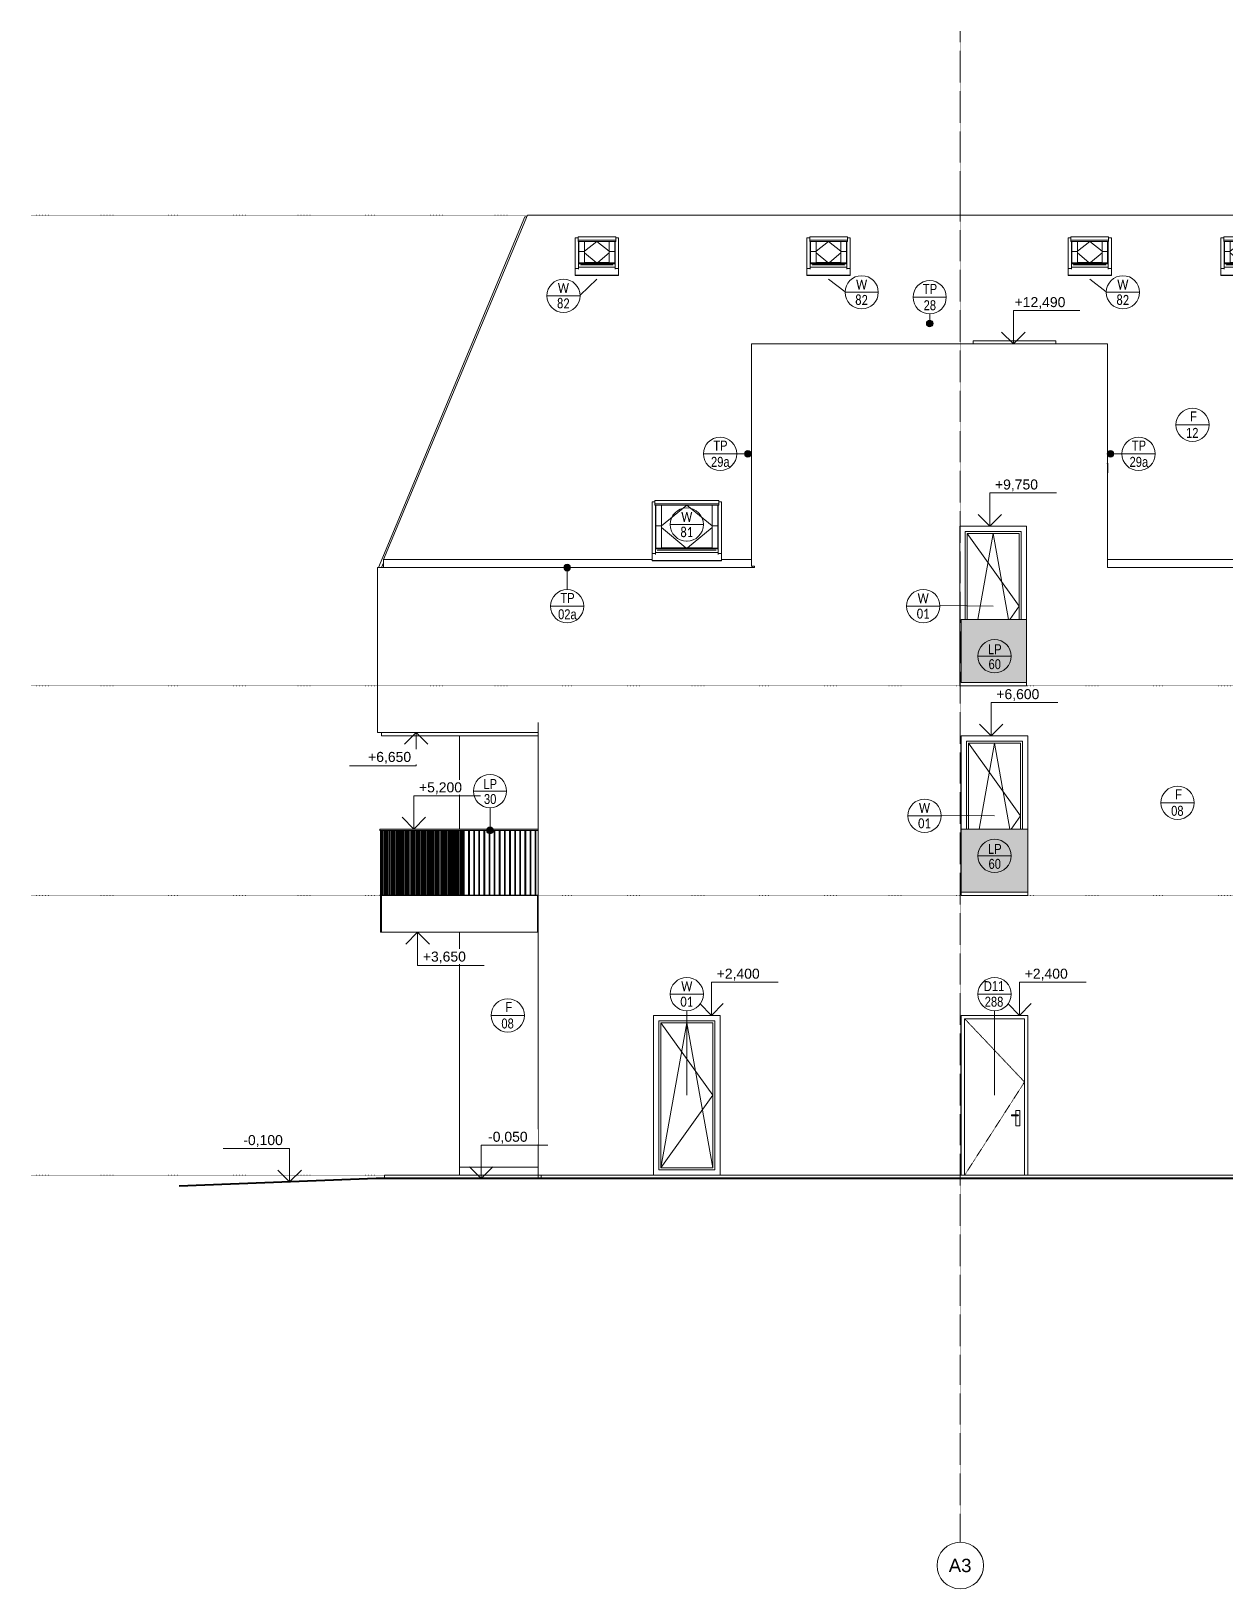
# Model space of a CAD drawing. Header units: millimetres. Extents: x -6736 to 224393, y -6260 to 72638.
# Drawn here: x 35004 to 52956, y -6215 to 17188 of the extents above; entities that cross this region are included whole.
import ezdxf

# ---------------------------------------------------------------- set-up
doc = ezdxf.new("R2010")
doc.units = ezdxf.units.MM
for name, pattern in [('HA_Dash_2mm-S1mm', [2, 1, -1]), ('HA_Dash_3mm-S1mm', [3, 2, -1]), ('HA_DashDot_10mm-S3mm', [10, 4, -3, 0, -3]), ('HA_Dot-S4mm', [4, 0, -4])]:
    doc.linetypes.add(name, pattern=pattern)
for name, color, linetype, lineweight in [('A-CLNG-____-OTLN', 9, 'Continuous', 9), ('A-DETL-____-THIN', 9, 'Continuous', 9), ('A-DETL-____-WIDE', 9, 'Continuous', 40), ('A-DOOR-____-IDEN', 9, 'Continuous', 9), ('A-DOOR-____-OTLN', 9, 'Continuous', 9), ('A-DOOR-FRAM-OTLN', 9, 'Continuous', 9), ('A-FLOR-____-OTLN', 9, 'Continuous', 9), ('A-FLOR-HRAL-IDEN', 9, 'Continuous', 9), ('A-FLOR-HRAL-OTLN', 9, 'Continuous', 9), ('A-FLOR-LEVL-OTLN', 9, 'Continuous', 9), ('A-GENM-____-IDEN', 9, 'Continuous', 9), ('A-GENM-____-MCUT', 9, 'HA_Dash_3mm-S1mm', 25), ('A-GENM-____-OTLN', 9, 'Continuous', 9), ('A-GLAZ-____-IDEN', 9, 'Continuous', 9), ('A-GLAZ-____-OTLN', 9, 'Continuous', 5), ('A-ROOF-____-OTLN', 9, 'Continuous', 9), ('A-WALL-____-OTLN', 9, 'Continuous', 9), ('G-____-____-DIMS', 9, 'Continuous', 5), ('G-____-____-TEXT', 9, 'Continuous', 5), ('S-GRID-____-IDEN', 9, 'Continuous', 9), ('S-GRID-____-OTLN', 9, 'Continuous', 5)]:
    doc.layers.add(name, color=color, linetype=linetype, lineweight=lineweight)
doc.styles.add('Arial', font='arial.ttf', dxfattribs={"height": 150})
doc.styles.add('Arial_1', font='arial.ttf', dxfattribs={"height": 200})
doc.styles.add('Arial_2', font='arial.ttf', dxfattribs={"width": 0.8, "height": 150})
doc.styles.add('Calibri', font='calibri.ttf', dxfattribs={"width": 0.8, "height": 150})

# ---------------------------------------------------------------- blocks, each defined once
blk = doc.blocks.new('HA_WD_SinglePanel - 1000x2400-2168134-A_pohled severní_DPS pohled')
at = {"layer": 'A-GLAZ-____-OTLN', "color": 250}
for p, q in [((-20730, 80), (-20730, 2320)), ((-20730, 2320), (-19890, 2320)), ((-20700, 2290), (-20700, 110)), ((-20700, 2290), (-19920, 2290)), ((-20700, 110), (-20310, 2290)), ((-20700, 2290), (-19920, 1200)), ((-20310, 2290), (-19920, 110)), ((-19920, 110), (-19920, 2290)), ((-19890, 2320), (-19890, 80)), ((-19920, 1200), (-20700, 110)), ((-19890, 80), (-20730, 80)), ((-20700, 110), (-19920, 110))]:
    blk.add_line(p, q, dxfattribs=at)
blk = doc.blocks.new('HA_WD_SinglePanel - 1000x2400-V28-A_pohled severní_DPS pohled')
at = {"layer": 'A-GLAZ-____-OTLN', "color": 250}
for p, q in [((-9230, 5200), (-9230, 6520)), ((-9230, 6520), (-8390, 6520)), ((-9200, 6490), (-9200, 5200)), ((-9200, 6490), (-8420, 6490)), ((-9200, 6490), (-8420, 5400)), ((-9041, 5200), (-8810, 6490)), ((-8810, 6490), (-8579, 5200)), ((-8420, 5200), (-8420, 6490)), ((-8390, 6520), (-8390, 5200)), ((-8420, 5400), (-8563, 5200))]:
    blk.add_line(p, q, dxfattribs=at)
blk = doc.blocks.new('Railing - 40 x12 mm-1473179-A_pohled severní_DPS pohled')
at = {"layer": 'A-FLOR-HRAL-OTLN'}
blk.add_hatch(color=256, dxfattribs=at).paths.add_polyline_path([(-22576.383257, 4205), (-22576.383257, 5180), (-22588.383257, 5180), (-22588.383257, 4205)])
at = {"layer": 'A-FLOR-HRAL-OTLN', "color": 7}
for p, q in [((-22576.383257, 5180), (-22588.383257, 5180)), ((-22588.383257, 5180), (-22588.383257, 4205)), ((-22576.383257, 4205), (-22576.383257, 5180)), ((-22588.383257, 4205), (-22576.383257, 4205))]:
    blk.add_line(p, q, dxfattribs=at)
blk = doc.blocks.new('Railing - 40 x12 mm-V29-A_pohled severní_DPS pohled')
at = {"layer": 'A-FLOR-HRAL-OTLN'}
h = blk.add_hatch(color=256, dxfattribs=at)
h.paths.add_polyline_path([(-24898, 4205), (-24898, 5180), (-24912, 5180), (-24912, 4205)])
h.paths.add_polyline_path([(-24886, 4205), (-24874, 4205), (-24874, 5180), (-24886, 5180), (-24886, 4544)])
blk.add_hatch(color=256, dxfattribs=at).paths.add_polyline_path([(-24871, 4205), (-24871, 5180), (-24874, 5180), (-24874, 4205)])
at = {"layer": 'A-FLOR-HRAL-OTLN', "color": 7}
for p, q in [((-24912, 4205), (-24912, 5180)), ((-24874, 5180), (-24874, 4205)), ((-24871, 4205), (-24871, 5180))]:
    blk.add_line(p, q, dxfattribs=at)
blk = doc.blocks.new('Railing - 40 x12 mm-V30-A_pohled severní_DPS pohled')
at = {"layer": 'A-FLOR-HRAL-OTLN'}
for points in [[(-24854, 4205), (-24854, 5180), (-24871, 5180), (-24871, 4205)], [(-24852, 4205), (-24852, 5180), (-24854, 5180), (-24854, 4205)]]:
    blk.add_hatch(color=256, dxfattribs=at).paths.add_polyline_path(points)
at = {"layer": 'A-FLOR-HRAL-OTLN', "color": 7}
for p, q in [((-24854, 5180), (-24854, 4205)), ((-24852, 4205), (-24852, 5180))]:
    blk.add_line(p, q, dxfattribs=at)
blk = doc.blocks.new('Railing - 40 x12 mm-V31-A_pohled severní_DPS pohled')
at = {"layer": 'A-FLOR-HRAL-OTLN'}
blk.add_hatch(color=256, dxfattribs=at).paths.add_polyline_path([(-24832, 4205), (-24821, 4205), (-24821, 5180), (-24832, 5180), (-24832, 4544)])
blk = doc.blocks.new('Railing - 40 x12 mm-V32-A_pohled severní_DPS pohled')
at = {"layer": 'A-FLOR-HRAL-OTLN'}
blk.add_hatch(color=256, dxfattribs=at).paths.add_polyline_path([(-24360, 4205), (-24360, 5180), (-24376, 5180), (-24376, 4205)])
at = {"layer": 'A-FLOR-HRAL-OTLN', "color": 7}
blk.add_line((-24360, 5180), (-24360, 4205), dxfattribs=at)
blk = doc.blocks.new('Railing - 40 x12 mm-V33-A_pohled severní_DPS pohled')
at = {"layer": 'A-FLOR-HRAL-OTLN'}
for points in [[(-24207, 4205), (-24207, 5180), (-24223, 5180), (-24223, 4205)], [(-24205, 4205), (-24205, 5180), (-24207, 5180), (-24207, 4205)]]:
    blk.add_hatch(color=256, dxfattribs=at).paths.add_polyline_path(points)
at = {"layer": 'A-FLOR-HRAL-OTLN', "color": 7}
blk.add_line((-24207, 5180), (-24207, 4205), dxfattribs=at)
blk = doc.blocks.new('Railing - 40 x12 mm-V34-A_pohled severní_DPS pohled')
at = {"layer": 'A-FLOR-HRAL-OTLN'}
for points in [[(-23743, 4205), (-23743, 5180), (-23748, 5180), (-23748, 4205)], [(-23729, 4205), (-23729, 5180), (-23731, 5180), (-23731, 4205)]]:
    blk.add_hatch(color=256, dxfattribs=at).paths.add_polyline_path(points)
at = {"layer": 'A-FLOR-HRAL-OTLN', "color": 7}
blk.add_line((-23729, 4205), (-23729, 5180), dxfattribs=at)
blk = doc.blocks.new('Railing - Railing-1473541-A_pohled severní_DPS pohled')
at = {"layer": 'A-FLOR-HRAL-OTLN'}
blk.add_hatch(color=256, dxfattribs=at).paths.add_polyline_path([(-24924, 4200), (-22545, 4200), (-22545, 4205), (-24924, 4205)])
at = {"layer": 'A-FLOR-HRAL-OTLN', "color": 7}
for p, q in [((-24924, 4200), (-24924, 4205)), ((-24924, 4205), (-22545, 4205)), ((-24898, 4200), (-24924, 4200)), ((-22545, 4200), (-22552, 4200))]:
    blk.add_line(p, q, dxfattribs=at)
for name, p in [('Railing - 40 x12 mm-V29-A_pohled severní_DPS pohled', (0, 0)), ('Railing - 40 x12 mm-1473179-A_pohled severní_DPS pohled', (-2310, 0)), ('Railing - 40 x12 mm-V30-A_pohled severní_DPS pohled', (0, 0)), ('Railing - 40 x12 mm-V30-A_pohled severní_DPS pohled', (19, 0)), ('Railing - 40 x12 mm-V31-A_pohled severní_DPS pohled', (0, 0)), ('Railing - 40 x12 mm-1473179-A_pohled severní_DPS pohled', (-2233, 0)), ('Railing - 40 x12 mm-V30-A_pohled severní_DPS pohled', (57, 0)), ('Railing - 40 x12 mm-V30-A_pohled severní_DPS pohled', (76, 0)), ('Railing - 40 x12 mm-V30-A_pohled severní_DPS pohled', (95, 0)), ('Railing - 40 x12 mm-V31-A_pohled severní_DPS pohled', (76, 0)), ('Railing - 40 x12 mm-1473179-A_pohled severní_DPS pohled', (-2156, 0)), ('Railing - 40 x12 mm-V30-A_pohled severní_DPS pohled', (133, 0)), ('Railing - 40 x12 mm-V30-A_pohled severní_DPS pohled', (152, 0)), ('Railing - 40 x12 mm-V30-A_pohled severní_DPS pohled', (171, 0)), ('Railing - 40 x12 mm-V31-A_pohled severní_DPS pohled', (152, 0)), ('Railing - 40 x12 mm-1473179-A_pohled severní_DPS pohled', (-2079, 0)), ('Railing - 40 x12 mm-V30-A_pohled severní_DPS pohled', (209, 0)), ('Railing - 40 x12 mm-V30-A_pohled severní_DPS pohled', (228, 0)), ('Railing - 40 x12 mm-V30-A_pohled severní_DPS pohled', (247, 0)), ('Railing - 40 x12 mm-V31-A_pohled severní_DPS pohled', (228, 0)), ('Railing - 40 x12 mm-1473179-A_pohled severní_DPS pohled', (-2002, 0)), ('Railing - 40 x12 mm-V30-A_pohled severní_DPS pohled', (285, 0)), ('Railing - 40 x12 mm-V30-A_pohled severní_DPS pohled', (305, 0)), ('Railing - 40 x12 mm-V30-A_pohled severní_DPS pohled', (324, 0)), ('Railing - 40 x12 mm-V31-A_pohled severní_DPS pohled', (305, 0)), ('Railing - 40 x12 mm-1473179-A_pohled severní_DPS pohled', (-1925, 0)), ('Railing - 40 x12 mm-V30-A_pohled severní_DPS pohled', (362, 0)), ('Railing - 40 x12 mm-V30-A_pohled severní_DPS pohled', (381, 0)), ('Railing - 40 x12 mm-V30-A_pohled severní_DPS pohled', (400, 0)), ('Railing - 40 x12 mm-V31-A_pohled severní_DPS pohled', (381, 0)), ('Railing - 40 x12 mm-1473179-A_pohled severní_DPS pohled', (-1848, 0)), ('Railing - 40 x12 mm-V30-A_pohled severní_DPS pohled', (438, 0)), ('Railing - 40 x12 mm-V30-A_pohled severní_DPS pohled', (457, 0)), ('Railing - 40 x12 mm-V30-A_pohled severní_DPS pohled', (476, 0)), ('Railing - 40 x12 mm-V32-A_pohled severní_DPS pohled', (0, 0)), ('Railing - 40 x12 mm-1473179-A_pohled severní_DPS pohled', (-1771, 0)), ('Railing - 40 x12 mm-V30-A_pohled severní_DPS pohled', (514, 0)), ('Railing - 40 x12 mm-V30-A_pohled severní_DPS pohled', (533, 0)), ('Railing - 40 x12 mm-V30-A_pohled severní_DPS pohled', (552, 0)), ('Railing - 40 x12 mm-V32-A_pohled severní_DPS pohled', (76, 0)), ('Railing - 40 x12 mm-1473179-A_pohled severní_DPS pohled', (-1694, 0)), ('Railing - 40 x12 mm-V30-A_pohled severní_DPS pohled', (590, 0)), ('Railing - 40 x12 mm-V30-A_pohled severní_DPS pohled', (609, 0)), ('Railing - 40 x12 mm-V30-A_pohled severní_DPS pohled', (628, 0)), ('Railing - 40 x12 mm-V33-A_pohled severní_DPS pohled', (0, 0)), ('Railing - 40 x12 mm-1473179-A_pohled severní_DPS pohled', (-1617, 0)), ('Railing - 40 x12 mm-V30-A_pohled severní_DPS pohled', (666, 0)), ('Railing - 40 x12 mm-V30-A_pohled severní_DPS pohled', (685, 0)), ('Railing - 40 x12 mm-V30-A_pohled severní_DPS pohled', (704, 0)), ('Railing - 40 x12 mm-V33-A_pohled severní_DPS pohled', (76, 0)), ('Railing - 40 x12 mm-1473179-A_pohled severní_DPS pohled', (-1540, 0)), ('Railing - 40 x12 mm-V30-A_pohled severní_DPS pohled', (742, 0)), ('Railing - 40 x12 mm-V30-A_pohled severní_DPS pohled', (761, 0)), ('Railing - 40 x12 mm-V30-A_pohled severní_DPS pohled', (780, 0)), ('Railing - 40 x12 mm-V30-A_pohled severní_DPS pohled', (799, 0)), ('Railing - 40 x12 mm-V30-A_pohled severní_DPS pohled', (818, 0)), ('Railing - 40 x12 mm-1473179-A_pohled severní_DPS pohled', (-1463, 0)), ('Railing - 40 x12 mm-V30-A_pohled severní_DPS pohled', (837, 0)), ('Railing - 40 x12 mm-V30-A_pohled severní_DPS pohled', (856, 0)), ('Railing - 40 x12 mm-V30-A_pohled severní_DPS pohled', (875, 0)), ('Railing - 40 x12 mm-V30-A_pohled severní_DPS pohled', (894, 0)), ('Railing - 40 x12 mm-1473179-A_pohled severní_DPS pohled', (-1386, 0)), ('Railing - 40 x12 mm-V30-A_pohled severní_DPS pohled', (914, 0)), ('Railing - 40 x12 mm-V30-A_pohled severní_DPS pohled', (933, 0)), ('Railing - 40 x12 mm-V30-A_pohled severní_DPS pohled', (952, 0)), ('Railing - 40 x12 mm-V30-A_pohled severní_DPS pohled', (971, 0)), ('Railing - 40 x12 mm-1473179-A_pohled severní_DPS pohled', (-1309, 0)), ('Railing - 40 x12 mm-V30-A_pohled severní_DPS pohled', (990, 0)), ('Railing - 40 x12 mm-V30-A_pohled severní_DPS pohled', (1009, 0)), ('Railing - 40 x12 mm-V30-A_pohled severní_DPS pohled', (1028, 0)), ('Railing - 40 x12 mm-V30-A_pohled severní_DPS pohled', (1047, 0)), ('Railing - 40 x12 mm-1473179-A_pohled severní_DPS pohled', (-1232, 0)), ('Railing - 40 x12 mm-V30-A_pohled severní_DPS pohled', (1066, 0)), ('Railing - 40 x12 mm-V30-A_pohled severní_DPS pohled', (1085, 0)), ('Railing - 40 x12 mm-V30-A_pohled severní_DPS pohled', (1104, 0)), ('Railing - 40 x12 mm-V34-A_pohled severní_DPS pohled', (0, 0)), ('Railing - 40 x12 mm-1473179-A_pohled severní_DPS pohled', (-1155, 0)), ('Railing - 40 x12 mm-V30-A_pohled severní_DPS pohled', (1142, 0)), ('Railing - 40 x12 mm-V30-A_pohled severní_DPS pohled', (1161, 0)), ('Railing - 40 x12 mm-V30-A_pohled severní_DPS pohled', (1180, 0)), ('Railing - 40 x12 mm-1473179-A_pohled severní_DPS pohled', (-1078, 0)), ('Railing - 40 x12 mm-1473179-A_pohled severní_DPS pohled', (-1001, 0)), ('Railing - 40 x12 mm-1473179-A_pohled severní_DPS pohled', (-924, 0)), ('Railing - 40 x12 mm-1473179-A_pohled severní_DPS pohled', (-847, 0)), ('Railing - 40 x12 mm-1473179-A_pohled severní_DPS pohled', (-770, 0)), ('Railing - 40 x12 mm-1473179-A_pohled severní_DPS pohled', (-693, 0)), ('Railing - 40 x12 mm-1473179-A_pohled severní_DPS pohled', (-616, 0)), ('Railing - 40 x12 mm-1473179-A_pohled severní_DPS pohled', (-539, 0)), ('Railing - 40 x12 mm-1473179-A_pohled severní_DPS pohled', (-462, 0)), ('Railing - 40 x12 mm-1473179-A_pohled severní_DPS pohled', (-385, 0)), ('Railing - 40 x12 mm-1473179-A_pohled severní_DPS pohled', (-308, 0)), ('Railing - 40 x12 mm-1473179-A_pohled severní_DPS pohled', (-231, 0)), ('Railing - 40 x12 mm-1473179-A_pohled severní_DPS pohled', (-154, 0)), ('Railing - 40 x12 mm-1473179-A_pohled severní_DPS pohled', (-77, 0)), ('Railing - 40 x12 mm-1473179-A_pohled severní_DPS pohled', (0, 0))]:
    blk.add_blockref(name, p)
blk = doc.blocks.new('Top Rail Type - Top Rail_Internal_-1473574-A_pohled severní_DPS pohled')
at = {"layer": 'A-FLOR-HRAL-OTLN'}
blk.add_hatch(color=256, dxfattribs=at).paths.add_polyline_path([(-22545, 5180), (-22545, 5200), (-24924, 5200), (-24924, 5180), (-22781, 5180)])
at = {"layer": 'A-FLOR-HRAL-OTLN', "color": 7}
for p, q in [((-24924, 5180), (-24924, 5200)), ((-22545, 5200), (-24924, 5200)), ((-22545, 5180), (-24924, 5180))]:
    blk.add_line(p, q, dxfattribs=at)
blk = doc.blocks.new('Railing - Railing-1645365-A_pohled severní_DPS pohled')
at = {"layer": 'A-FLOR-HRAL-OTLN'}
blk.add_hatch(color=256, dxfattribs=at).paths.add_polyline_path([(-16185, 4250), (-15185, 4250), (-15185, 5200), (-16185, 5200), (-16185, 4544)])
at = {"layer": 'A-FLOR-HRAL-OTLN', "color": 7}
for p, q in [((-16185, 5200), (-15185, 5200)), ((-16185, 4250), (-15185, 4250))]:
    blk.add_line(p, q, dxfattribs=at)
blk = doc.blocks.new('Railing - Railing-1646378-A_pohled severní_DPS pohled')
at = {"layer": 'A-FLOR-HRAL-OTLN'}
blk.add_hatch(color=256, dxfattribs=at).paths.add_polyline_path([(-15205, 7400), (-15205, 8350), (-16185, 8350), (-16185, 7400), (-15280, 7400)])
at = {"layer": 'A-FLOR-HRAL-OTLN', "color": 7}
for p, q in [((-16185, 7400), (-16185, 8350)), ((-16185, 8350), (-15205, 8350)), ((-16185, 7400), (-15205, 7400))]:
    blk.add_line(p, q, dxfattribs=at)
blk = doc.blocks.new('Roof-Windows_VELUX_GLL_1061 - CK02-1859753-A_pohled severní_DPS pohled')
at = {"layer": 'A-GLAZ-____-OTLN', "color": 250}
for p, q in [((-4567, 14081), (-4609, 14081)), ((-4609, 14081), (-4609, 13624)), ((-4001, 14100), (-4567, 14100)), ((-4567, 14100), (-4567, 14048)), ((-4001, 14048), (-4567, 14048)), ((-4567, 14048), (-4567, 14030)), ((-4001, 14048), (-4001, 14100)), ((-3959, 14081), (-4001, 14081)), ((-4001, 14030), (-4001, 14048)), ((-3959, 13624), (-3959, 14081)), ((-4567, 14030), (-4001, 14030)), ((-4559, 14030), (-4559, 13710)), ((-4553, 14030), (-4553, 13879)), ((-4553, 13879), (-4469, 13879)), ((-4553, 13706), (-4553, 13879)), ((-4469, 13879), (-4553, 13879)), ((-4469, 13879), (-4469, 14030)), ((-4099, 14029), (-4469, 14029)), ((-4469, 13881), (-4284, 14029)), ((-4469, 13706), (-4469, 13879)), ((-4296, 13710), (-4469, 13857)), ((-4099, 13881), (-4284, 14029)), ((-4272, 13710), (-4099, 13857)), ((-4099, 14030), (-4099, 13879)), ((-4099, 13879), (-4015, 13879)), ((-4099, 13879), (-4099, 13706)), ((-4015, 13879), (-4099, 13879)), ((-4015, 13879), (-4015, 14030)), ((-4015, 13879), (-4015, 13706)), ((-4009, 14030), (-4009, 13710)), ((-4609, 13624), (-4559, 13624)), ((-4559, 13624), (-4609, 13624)), ((-4609, 13624), (-4609, 13520)), ((-4559, 13706), (-4559, 13710)), ((-4553, 13710), (-4559, 13710)), ((-4559, 13703), (-4559, 13706)), ((-4559, 13694), (-4559, 13703)), ((-4009, 13703), (-4559, 13703)), ((-4559, 13678), (-4559, 13694)), ((-4009, 13694), (-4559, 13694)), ((-4559, 13678), (-4559, 13670)), ((-4559, 13646), (-4559, 13671)), ((-4559, 13642), (-4559, 13646)), ((-4559, 13642), (-4009, 13642)), ((-4559, 13610), (-4559, 13642)), ((-4469, 13706), (-4553, 13706)), ((-4469, 13705), (-4553, 13705)), ((-4526, 13678), (-4526, 13670)), ((-4526, 13675), (-4042, 13675)), ((-4099, 13710), (-4469, 13710)), ((-4015, 13706), (-4099, 13706)), ((-4015, 13705), (-4099, 13705)), ((-4042, 13678), (-4042, 13670)), ((-4009, 13710), (-4015, 13710)), ((-4009, 13710), (-4009, 13706)), ((-4009, 13706), (-4009, 13703)), ((-4009, 13703), (-4009, 13694)), ((-4009, 13694), (-4009, 13678)), ((-4009, 13678), (-4009, 13670)), ((-4009, 13671), (-4009, 13646)), ((-4009, 13646), (-4009, 13642)), ((-4009, 13642), (-4009, 13610)), ((-4009, 13624), (-3959, 13624)), ((-3959, 13624), (-4009, 13624)), ((-3959, 13520), (-3959, 13624)), ((-4609, 13520), (-3959, 13520)), ((-4609, 13516), (-4609, 13520)), ((-3959, 13516), (-4609, 13516)), ((-3959, 13520), (-3959, 13516))]:
    blk.add_line(p, q, dxfattribs=at)
blk = doc.blocks.new('Roof-Windows_VELUX_GLL_1061 - PK08-1836255-A_pohled severní_DPS pohled')
at = {"layer": 'A-GLAZ-____-OTLN', "color": 250}
for p, q in [((-3898, 10118), (-3940, 10118)), ((-3940, 10118), (-3940, 9339)), ((-2940, 10137), (-3898, 10137)), ((-3898, 10137), (-3898, 10085)), ((-2940, 10085), (-3898, 10085)), ((-3898, 10085), (-3898, 10067)), ((-3898, 10067), (-2940, 10067)), ((-3890, 10067), (-3890, 9425)), ((-3884, 10067), (-3884, 9755)), ((-3800, 9755), (-3800, 10067)), ((-3038, 10066), (-3800, 10066)), ((-3800, 9757), (-3419, 10066)), ((-3038, 9757), (-3419, 10066)), ((-3038, 10067), (-3038, 9755)), ((-2954, 9755), (-2954, 10067)), ((-2948, 10067), (-2948, 9425)), ((-2940, 10085), (-2940, 10137)), ((-2898, 10118), (-2940, 10118)), ((-2940, 10067), (-2940, 10085)), ((-2898, 9339), (-2898, 10118)), ((-3884, 9755), (-3800, 9755)), ((-3884, 9420), (-3884, 9755)), ((-3800, 9755), (-3884, 9755)), ((-3800, 9420), (-3800, 9755)), ((-3431, 9425), (-3800, 9733)), ((-3407, 9425), (-3038, 9733)), ((-3038, 9755), (-2954, 9755)), ((-3038, 9755), (-3038, 9420)), ((-2954, 9755), (-3038, 9755)), ((-2954, 9755), (-2954, 9420)), ((-3890, 9421), (-3890, 9425)), ((-3884, 9425), (-3890, 9425)), ((-3890, 9417), (-3890, 9421)), ((-3890, 9408), (-3890, 9417)), ((-2948, 9417), (-3890, 9417)), ((-3890, 9392), (-3890, 9408)), ((-2948, 9408), (-3890, 9408)), ((-3890, 9392), (-3890, 9385)), ((-3890, 9361), (-3890, 9385)), ((-3800, 9420), (-3884, 9420)), ((-3800, 9419), (-3884, 9419)), ((-3857, 9392), (-3857, 9385)), ((-3857, 9389), (-2981, 9389)), ((-3038, 9425), (-3800, 9425)), ((-2954, 9420), (-3038, 9420)), ((-2954, 9419), (-3038, 9419)), ((-2981, 9392), (-2981, 9385)), ((-2948, 9425), (-2954, 9425)), ((-2948, 9425), (-2948, 9421)), ((-2948, 9421), (-2948, 9417)), ((-2948, 9417), (-2948, 9408)), ((-2948, 9408), (-2948, 9392)), ((-2948, 9392), (-2948, 9385)), ((-2948, 9385), (-2948, 9361)), ((-3940, 9339), (-3890, 9339)), ((-3890, 9339), (-3940, 9339)), ((-3940, 9339), (-3940, 9235)), ((-3940, 9235), (-2898, 9235)), ((-3940, 9230), (-3940, 9235)), ((-2898, 9230), (-3940, 9230)), ((-3890, 9356), (-3890, 9361)), ((-3890, 9356), (-2948, 9356)), ((-3890, 9325), (-3890, 9356)), ((-2948, 9361), (-2948, 9356)), ((-2948, 9356), (-2948, 9325)), ((-2948, 9339), (-2898, 9339)), ((-2898, 9339), (-2948, 9339)), ((-2898, 9235), (-2898, 9339)), ((-2898, 9235), (-2898, 9230))]:
    blk.add_line(p, q, dxfattribs=at)
blk = doc.blocks.new('HA_DR_Single_Swing_Solid_ButtFrame - In_FAS_900x2350_Unik-2108754-A_pohled severní_DPS pohled')
at = {"layer": 'A-DOOR-____-OTLN', "color": 250, "linetype": 'HA_Dash_2mm-S1mm', "lineweight": 5}
for p, q in [((-9260, 2350), (-8360, 1400)), ((-8360, 1400), (-9260, 0))]:
    blk.add_line(p, q, dxfattribs=at)
at = {"layer": 'A-DOOR-____-OTLN', "color": 7}
for p, q in [((-9260, 2350), (-9260, 0)), ((-8360, 2350), (-9260, 2350)), ((-8360, 0), (-8360, 2350)), ((-8430, 970), (-8490, 970)), ((-8490, 970), (-8490, 907)), ((-8430, 740), (-8430, 970)), ((-8460, 907), (-8555, 907)), ((-8555, 900), (-8555, 907)), ((-8555, 892), (-8555, 900)), ((-8555, 892), (-8460, 892)), ((-8490, 893), (-8490, 740)), ((-8490, 740), (-8430, 740))]:
    blk.add_line(p, q, dxfattribs=at)
for points, knots in [([(-8460, 907), (-8460, 907), (-8460, 907), (-8459, 907), (-8459, 907), (-8458, 907), (-8458, 907), (-8457, 907), (-8457, 907), (-8456, 906), (-8456, 906), (-8455, 906), (-8455, 905), (-8454, 905), (-8454, 904), (-8453, 904), (-8453, 903), (-8453, 902), (-8452, 901), (-8452, 900)], [0.5, 0.5, 0.5, 0.5, 0.5208333, 0.5416667, 0.5625, 0.5833333, 0.6041667, 0.625, 0.6458333, 0.6666667, 0.6875, 0.7083333, 0.75, 0.7708333, 0.7916667, 0.8333333, 0.875, 0.9166667, 1, 1, 1, 1]), ([(-8452, 900), (-8452, 899), (-8453, 898), (-8453, 897), (-8453, 896), (-8454, 896), (-8454, 895), (-8455, 895), (-8455, 894), (-8456, 894), (-8457, 893), (-8457, 893), (-8458, 893), (-8458, 893), (-8459, 893), (-8459, 893), (-8460, 893), (-8460, 892), (-8460, 892)], [0, 0, 0, 0, 0.0833333, 0.125, 0.1666667, 0.2083333, 0.2291667, 0.25, 0.2916667, 0.3333333, 0.3541667, 0.375, 0.3958333, 0.4166667, 0.4375, 0.4583333, 0.4791667, 0.5, 0.5, 0.5, 0.5])]:
    blk.add_open_spline(points, degree=3, knots=knots, dxfattribs=at)
at = {"layer": 'A-DOOR-FRAM-OTLN', "color": 7}
for p, q in [((-9260, 0), (-9260, 2350)), ((-9260, 2350), (-8360, 2350)), ((-8360, 2350), (-8360, 0))]:
    blk.add_line(p, q, dxfattribs=at)
blk = doc.blocks.new('HA_GM_Generic Box - VRV Jednotka-1881051-A_pohled severní_DPS pohled')
at = {"layer": 'A-GENM-____-OTLN', "color": 7}
for p, q in [((-16005, 12535), (-14765, 12535)), ((-16005, 12490), (-16005, 12535)), ((-14765, 12535), (-14765, 12490))]:
    blk.add_line(p, q, dxfattribs=at)
blk = doc.blocks.new('HA_GM_Opening_Circle_WallBased - Default-2229972-A_pohled severní_DPS pohled')
at = {"layer": 'A-GENM-____-MCUT', "color": 10}
for p, q in [((-13990, 10695), (-13988, 10695)), ((-13990, 10694), (-13988, 10695)), ((-13988, 10585), (-13989, 10585)), ((-13989, 10585), (-13988, 10585)), ((-13988, 10695), (-13988, 10585))]:
    blk.add_line(p, q, dxfattribs=at)
blk = doc.blocks.new('HA_GM_Opening_Circle_WallBased - Default-2230000-A_pohled severní_DPS pohled')
at = {"layer": 'A-GENM-____-MCUT', "color": 10}
blk.add_line((-13989, 10660), (-13989, 10550), dxfattribs=at)
blk = doc.blocks.new('185-01_OBJEKT A_Central_rvt-2-A_pohled severní_DPS pohled')
at = {"layer": 'A-CLNG-____-OTLN', "color": 7}
for p in [(-24898, 6650), (-22545, 6600)]:
    blk.add_line(p, (-24898, 6600), dxfattribs=at)
at = {"layer": 'A-FLOR-____-OTLN', "color": 7}
for p, q in [((-24853, 0), (-22545, 0)), ((-24853, -50), (-24853, 0)), ((-22500, -50), (-22500, 0))]:
    blk.add_line(p, q, dxfattribs=at)
at = {"layer": 'A-ROOF-____-OTLN', "color": 7}
for p, q in [((-22702, 14425), (-24867, 9251)), ((385, 14425), (-22702, 14425)), ((-24867, 9251), (-20831, 9251)), ((-24867, 9251), (-24867, 9128)), ((-19789, 9251), (-19340, 9251)), ((-19330, 9151), (-19330, 9128)), ((-13990, 9251), (-10539, 9251))]:
    blk.add_line(p, q, dxfattribs=at)
at = {"layer": 'A-WALL-____-OTLN', "color": 7}
for p, q in [((-24941, 9128), (-22745, 14398)), ((-22745, 14398), (-22713, 14398)), ((-19340, 9151), (-19340, 12490)), ((-19295, 12490), (-19340, 12490)), ((-13990, 12490), (-19295, 12490)), ((-13990, 9128), (-13990, 12490)), ((-16205, 7350), (-16205, 9750)), ((-16205, 9750), (-15205, 9750)), ((-15205, 9750), (-15205, 7350)), ((-19295, 9128), (-24956, 9128)), ((-24956, 9128), (-24956, 6650)), ((-24867, 9202), (-24898, 9128)), ((-19340, 9151), (-19295, 9151)), ((-19295, 9151), (-19295, 9128)), ((-6510, 9128), (-13990, 9128)), ((-15205, 7350), (-16205, 7350)), ((-22545, 4005), (-22545, 6800)), ((-24956, 6650), (-22545, 6650)), ((-23725, 5200), (-23725, 6600)), ((-22545, 6650), (-22545, 0)), ((-16185, 4200), (-16185, 6600)), ((-16185, 6600), (-15185, 6600)), ((-15185, 6600), (-15185, 4200)), ((-24911, 4200), (-24911, 3650)), ((-15185, 4200), (-16185, 4200)), ((-22545, -50), (-22545, 3850)), ((-24911, 3650), (-24898, 3650)), ((-23725, 0), (-23725, 3650)), ((-22552, 3650), (-22545, 3650)), ((-20810, 0), (-20810, 2400)), ((-20810, 2400), (-19810, 2400)), ((-19810, 2400), (-19810, 0)), ((-16185, 0), (-16185, 2400)), ((-16185, 2400), (-15185, 2400)), ((-15185, 2400), (-15185, 0)), ((-22545, 0), (-20810, 0)), ((-22500, -50), (-22500, 0)), ((-22500, -50), (-22500, 0)), ((-19810, 0), (-20810, 0)), ((-19810, 0), (-16185, 0)), ((-15185, 0), (-16185, 0)), ((-15185, 0), (-9310, 0))]:
    blk.add_line(p, q, dxfattribs=at)
at = {"layer": 'A-DOOR-____-OTLN', "lineweight": 9}
blk.add_blockref('HA_DR_Single_Swing_Solid_ButtFrame - In_FAS_900x2350_Unik-2108754-A_pohled severní_DPS pohled', (-6875, 0), dxfattribs=at)
at = {"layer": 'A-FLOR-HRAL-OTLN', "lineweight": 9}
for name in ['Railing - Railing-1646378-A_pohled severní_DPS pohled', 'Top Rail Type - Top Rail_Internal_-1473574-A_pohled severní_DPS pohled', 'Railing - Railing-1473541-A_pohled severní_DPS pohled', 'Railing - Railing-1645365-A_pohled severní_DPS pohled']:
    blk.add_blockref(name, (0, 0), dxfattribs=at)
at = {"layer": 'A-GENM-____-OTLN', "lineweight": 9}
for name in ['HA_GM_Generic Box - VRV Jednotka-1881051-A_pohled severní_DPS pohled', 'HA_GM_Opening_Circle_WallBased - Default-2229972-A_pohled severní_DPS pohled', 'HA_GM_Opening_Circle_WallBased - Default-2230000-A_pohled severní_DPS pohled']:
    blk.add_blockref(name, (0, 0), dxfattribs=at)
at = {"layer": 'A-GLAZ-____-OTLN', "lineweight": 9}
for name, p in [('Roof-Windows_VELUX_GLL_1061 - CK02-1859753-A_pohled severní_DPS pohled', (-17377, 0)), ('Roof-Windows_VELUX_GLL_1061 - CK02-1859753-A_pohled severní_DPS pohled', (-13896, 0)), ('Roof-Windows_VELUX_GLL_1061 - CK02-1859753-A_pohled severní_DPS pohled', (-9971, 0)), ('Roof-Windows_VELUX_GLL_1061 - CK02-1859753-A_pohled severní_DPS pohled', (-7675, 0)), ('Roof-Windows_VELUX_GLL_1061 - PK08-1836255-A_pohled severní_DPS pohled', (-16891, 0)), ('HA_WD_SinglePanel - 1000x2400-V28-A_pohled severní_DPS pohled', (-6895, 3150)), ('HA_WD_SinglePanel - 1000x2400-V28-A_pohled severní_DPS pohled', (-6875, 0)), ('HA_WD_SinglePanel - 1000x2400-2168134-A_pohled severní_DPS pohled', (0, 0))]:
    blk.add_blockref(name, p, dxfattribs=at)
blk = doc.blocks.new('Grid - Radius 3_5mm-353793-A_pohled severní_DPS pohled')
at = {"layer": 'S-GRID-____-IDEN'}
blk.add_circle((0, -5865), 350, dxfattribs=at)
blk = doc.blocks.new('Spot Elevations - Default-792506-A_pohled severní_DPS pohled')
at = {"layer": 'G-____-____-DIMS', "lineweight": 9}
for p, q in [((-1742, 1680), (-2742, 1680)), ((-2742, 1680), (-2742, 1180)), ((-2919, 1357), (-2742, 1180)), ((-2742, 1180), (-2565, 1357))]:
    blk.add_line(p, q, dxfattribs=at)
blk = doc.blocks.new('Spot Elevations - Flipped-794089-A_pohled severní_DPS pohled')
at = {"layer": 'G-____-____-DIMS', "lineweight": 9}
for p, q in [((-24377, 6650), (-24554, 6473)), ((-24200, 6473), (-24377, 6650)), ((-24377, 6150), (-24377, 6650)), ((-25377, 6150), (-24377, 6150))]:
    blk.add_line(p, q, dxfattribs=at)
blk = doc.blocks.new('HA_TAG_WD - Type Mark-1502833-A_pohled severní_DPS pohled')
at = {"layer": 'A-GLAZ-____-IDEN'}
blk.add_line((-5685, 3104), (-5185, 3104), dxfattribs=at)
blk.add_circle((-5435, 3104), 250, dxfattribs=at)
blk = doc.blocks.new('HA_TAG_GM_Products - Generic-588599-A_pohled severní_DPS pohled')
at = {"layer": 'A-GENM-____-IDEN'}
blk.add_line((-16910, 13190), (-16410, 13190), dxfattribs=at)
blk.add_circle((-16660, 13190), 250, dxfattribs=at)
blk = doc.blocks.new('HA_TAG_GM_Products1 - Generic-1835784-A_pohled severní_DPS pohled')
at = {"layer": 'A-GENM-____-IDEN'}
blk.add_line((-400, 2241), (100, 2241), dxfattribs=at)
blk.add_circle((-150, 2241), 250, dxfattribs=at)
blk = doc.blocks.new('N_Door Tag - Elevation placed_Door Tag-2142014-A_pohled severní_DPS pohled')
at = {"layer": 'A-DOOR-____-IDEN'}
blk.add_line((-15935, 2720), (-15435, 2720), dxfattribs=at)
blk.add_circle((-15685, 2720), 250, dxfattribs=at)
blk = doc.blocks.new('HA_TAG_GM_Railings - Generic-2229991-A_pohled severní_DPS pohled')
at = {"layer": 'A-FLOR-HRAL-IDEN'}
blk.add_line((-6290, 8320), (-5790, 8320), dxfattribs=at)
blk.add_circle((-6040, 8320), 250, dxfattribs=at)

msp = doc.modelspace()

# ---------------------------------------------------------------- hatches: boundary and pattern name
at = {"layer": 'A-GENM-____-IDEN'}
h = msp.add_hatch(color=256, dxfattribs=at)
edge = h.paths.add_edge_path()
edge.add_arc((48506, 12795), 50, 0, 360)
h = msp.add_hatch(color=256, dxfattribs=at)
edge = h.paths.add_edge_path()
edge.add_arc((45774, 10837), 50, 0, 360)
h = msp.add_hatch(color=256, dxfattribs=at)
edge = h.paths.add_edge_path()
edge.add_arc((51224, 10837), 50, 0, 360)
h = msp.add_hatch(color=256, dxfattribs=at)
edge = h.paths.add_edge_path()
edge.add_arc((43058, 9128), 50, 0, 360)
h = msp.add_hatch(color=256, dxfattribs=at)
edge = h.paths.add_edge_path()
edge.add_arc((41899, 5180), 50, 0, 360)

# ---------------------------------------------------------------- linework, layer by layer
at = {"layer": 'A-DETL-____-THIN'}
for p, q in [((52205, 11273), (52705, 11273)), ((51981, 5595), (52481, 5595)), ((40269, 4200), (40269, 3650)), ((42615, 4200), (40269, 4200)), ((42615, 3650), (42615, 4200)), ((40269, 3650), (42615, 3650)), ((41916, 2400), (42416, 2400)), ((41442, 120), (42621, 120))]:
    msp.add_line(p, q, dxfattribs=at)
for centre in [(52455, 11273), (52231, 5595), (42166, 2400)]:
    msp.add_circle(centre, 250, dxfattribs=at)
at = {"layer": 'A-DETL-____-WIDE'}
for p, q in [((40186, -50), (37229, -163)), ((57386, -50), (40186, -50))]:
    msp.add_line(p, q, dxfattribs=at)
at = {"layer": 'A-DOOR-____-IDEN'}
msp.add_line((49481, 1200), (49481, 2470), dxfattribs=at)
at = {"layer": 'A-FLOR-LEVL-OTLN', "linetype": 'HA_Dot-S4mm', "lineweight": 5}
for p, q in [((35004, 14425), (69247, 14425)), ((35004, 7350), (69247, 7350)), ((35004, 4200), (69247, 4200))]:
    msp.add_line(p, q, dxfattribs=at)
at = {"layer": 'A-FLOR-LEVL-OTLN', "linetype": 'HA_Dot-S4mm'}
msp.add_line((35004, 0), (69247, 0), dxfattribs=at)
at = {"layer": 'A-GENM-____-IDEN'}
for p, q in [((48506, 12795), (48506, 12940)), ((45774, 10837), (45606, 10837)), ((51224, 10837), (51395, 10837)), ((43058, 9128), (43058, 8797)), ((41899, 5180), (41899, 5521))]:
    msp.add_line(p, q, dxfattribs=at)
for centre in [(48506, 12795), (45774, 10837), (51224, 10837), (43058, 9128), (41899, 5180)]:
    msp.add_circle(centre, 50, dxfattribs=at)
at = {"layer": 'A-GLAZ-____-IDEN'}
for p, q in [((43505, 13464), (43253, 13220)), ((46986, 13464), (47234, 13272)), ((50912, 13464), (51159, 13272)), ((44856, 9524), (44856, 9520)), ((49461, 8550), (48659, 8559)), ((49481, 5400), (48679, 5409)), ((44856, 1200), (44856, 2465))]:
    msp.add_line(p, q, dxfattribs=at)
at = {"layer": 'G-____-____-DIMS', "lineweight": 9}
for p, q in [((40750, 6650), (40789, 6650)), ((38887, -100), (38888, -100))]:
    msp.add_line(p, q, dxfattribs=at)
at = {"layer": 'S-GRID-____-OTLN', "linetype": 'HA_DashDot_10mm-S3mm', "lineweight": 9}
for p, q in [((48966, 14688), (48966, 17188)), ((48966, -3015), (48966, 14688)), ((48966, -5515), (48966, -3015))]:
    msp.add_line(p, q, dxfattribs=at)

# ---------------------------------------------------------------- block references
at = {"color": 50, "lineweight": 5}
msp.add_blockref('185-01_OBJEKT A_Central_rvt-2-A_pohled severní_DPS pohled', (65166, 0), dxfattribs=at)
at = {"layer": 'A-DOOR-____-IDEN'}
msp.add_blockref('N_Door Tag - Elevation placed_Door Tag-2142014-A_pohled severní_DPS pohled', (65166, 0), dxfattribs=at)
at = {"layer": 'A-FLOR-HRAL-IDEN'}
for p in [(55521, -523), (55521, -3523)]:
    msp.add_blockref('HA_TAG_GM_Railings - Generic-2229991-A_pohled severní_DPS pohled', p, dxfattribs=at)
at = {"layer": 'A-GENM-____-IDEN'}
for p in [(65166, 0), (62016, -2353), (68305, -2353), (59718, -4643)]:
    msp.add_blockref('HA_TAG_GM_Products - Generic-588599-A_pohled severní_DPS pohled', p, dxfattribs=at)
at = {"layer": 'A-GLAZ-____-IDEN'}
for p in [(48438, 10108), (52919, 10160), (56844, 10160), (50291, 6671), (53844, 5446), (53864, 2296), (50291, -384)]:
    msp.add_blockref('HA_TAG_WD - Type Mark-1502833-A_pohled severní_DPS pohled', p, dxfattribs=at)
at = {"layer": 'G-____-____-DIMS', "lineweight": 9}
for name, p in [('Spot Elevations - Default-792506-A_pohled severní_DPS pohled', (52505, 11310)), ('Spot Elevations - Default-792506-A_pohled severní_DPS pohled', (52151, 8570)), ('Spot Elevations - Default-792506-A_pohled severní_DPS pohled', (52171, 5420)), ('Spot Elevations - Flipped-794089-A_pohled severní_DPS pohled', (65166, 0)), ('Spot Elevations - Default-792506-A_pohled severní_DPS pohled', (43496, 4020)), ('Spot Elevations - Default-792506-A_pohled severní_DPS pohled', (47970, 1220)), ('Spot Elevations - Default-792506-A_pohled severní_DPS pohled', (52598, 1220)), ('Spot Elevations - Default-792506-A_pohled severní_DPS pohled', (44508, -1230))]:
    msp.add_blockref(name, p, dxfattribs=at)
at = {"layer": 'G-____-____-DIMS', "lineweight": 9, "extrusion": (0, 0, -1)}
for name, p in [('Spot Elevations - Flipped-794089-A_pohled severní_DPS pohled', (-16435, -3000)), ('Spot Elevations - Default-792506-A_pohled severní_DPS pohled', (-36146, -1280))]:
    msp.add_blockref(name, p, dxfattribs=at)
at = {"layer": 'S-GRID-____-IDEN'}
msp.add_blockref('Grid - Radius 3_5mm-353793-A_pohled severní_DPS pohled', (48966, 0), dxfattribs=at)

# ---------------------------------------------------------------- texts
at = {"layer": 'A-DOOR-____-IDEN', "lineweight": 5, "char_height": 150, "attachment_point": 1, "style": 'Arial_2'}
for s, insert, width in [('D11', (49319, 2915), 378.4), ('288', (49333, 2681), 346.33)]:
    msp.add_mtext(s, dxfattribs=dict(at, insert=insert, width=width))
at = {"layer": 'A-FLOR-HRAL-IDEN', "lineweight": 5, "char_height": 150, "attachment_point": 1, "style": 'Arial_2'}
for s, insert, width in [('LP', (49382, 7977), 250.13), ('60', (49390, 7752), 230.89), ('LP', (49382, 4977), 250.13), ('60', (49390, 4752), 230.89)]:
    msp.add_mtext(s, dxfattribs=dict(at, insert=insert, width=width))
at = {"layer": 'A-GENM-____-IDEN', "lineweight": 5, "char_height": 150, "attachment_point": 1, "style": 'Arial_2'}
for s, insert, width in [('TP', (48404, 13390), 256.54), ('28', (48415, 13145), 230.89), ('TP', (45254, 11037), 256.54), ('TP', (51543, 11037), 256.54), ('29a', (45220, 10792), 339.92), ('29a', (51509, 10792), 339.92), ('TP', (42956, 8747), 256.54), ('02a', (42922, 8502), 339.92), ('LP', (41800, 5952), 250.13), ('30', (41808, 5726), 230.89)]:
    msp.add_mtext(s, dxfattribs=dict(at, insert=insert, width=width))
at = {"layer": 'A-GLAZ-____-IDEN', "lineweight": 5, "char_height": 150, "attachment_point": 1, "style": 'Calibri'}
for s, insert, width in [('\\fCalibri|b0|i0|c254|p34|;\\W.8;W', (42919, 13402), 211.65), ('\\fCalibri|b0|i0|c254|p34|;\\W.8;W', (47400, 13454), 211.65), ('\\fCalibri|b0|i0|c254|p34|;\\W.8;W', (51325, 13454), 211.65), ('82', (42906, 13173), 243.71), ('82', (47387, 13225), 243.71), ('82', (51312, 13225), 243.71), ('\\fCalibri|b0|i0|c254|p34|;\\W.8;W', (44773, 9965), 211.65), ('81', (44760, 9736), 243.71), ('\\fCalibri|b0|i0|c254|p34|;\\W.8;W', (48325, 8741), 211.65), ('01', (48312, 8512), 243.71), ('\\fCalibri|b0|i0|c254|p34|;\\W.8;W', (48345, 5591), 211.65), ('01', (48332, 5362), 243.71), ('\\fCalibri|b0|i0|c254|p34|;\\W.8;W', (44773, 2911), 211.65), ('01', (44760, 2682), 243.71)]:
    msp.add_mtext(s, dxfattribs=dict(at, insert=insert, width=width))
at = {"layer": 'G-____-____-TEXT', "color": 7, "lineweight": 9, "char_height": 150, "attachment_point": 1, "style": 'Arial_2'}
for s, insert, width in [('\\fArial|b0|i0|c254|p34|;\\W.8;F', (52419, 11474), 128.27), ('12', (52358, 11227), 230.89), ('\\fArial|b0|i0|c254|p34|;\\W.8;F', (52195, 5796), 128.27), ('08', (52134, 5549), 230.89), ('\\fArial|b0|i0|c254|p34|;\\W.8;F', (42130, 2601), 128.27), ('08', (42070, 2354), 230.89)]:
    msp.add_mtext(s, dxfattribs=dict(at, insert=insert, width=width))
at = {"layer": 'S-GRID-____-IDEN', "lineweight": 5, "insert": (48792, -5764), "char_height": 200, "width": 424.89, "attachment_point": 1, "style": 'Arial_1'}
msp.add_mtext('A3', dxfattribs=at)

# ---------------------------------------------------------------- next in the draw order: texts
at = {"layer": 'G-____-____-DIMS', "lineweight": 9, "char_height": 150, "attachment_point": 1, "line_spacing_factor": 0.941778, "style": 'Arial', "bg_fill": 3, "box_fill_scale": 1.25, "bg_fill_color": 256, "bg_fill_true_color": 13158600, "bg_fill_transparency": 0}
for s, insert, width in [('+12,490', (49782, 13192), 912.7), ('+9,750', (49487, 10452), 773.13), ('+6,600', (49507, 7302), 773.13), ('+6,650', (40067, 6359), 773.13), ('+5,200', (40832, 5902), 773.13), ('+3,650', (40890, 3359), 773.13), ('+2,400', (45305, 3102), 773.13), ('+2,400', (49934, 3102), 773.13), ('-0,100', (38192, 602), 710.69), ('-0,050', (41870, 652), 710.69)]:
    msp.add_mtext(s, dxfattribs=dict(at, insert=insert, width=width))

# ---------------------------------------------------------------- next in the draw order: block references
at = {"layer": 'A-GENM-____-IDEN'}
msp.add_blockref('HA_TAG_GM_Products1 - Generic-1835784-A_pohled severní_DPS pohled', (42049, 3530), dxfattribs=at)

doc.saveas('drawing.dxf')
